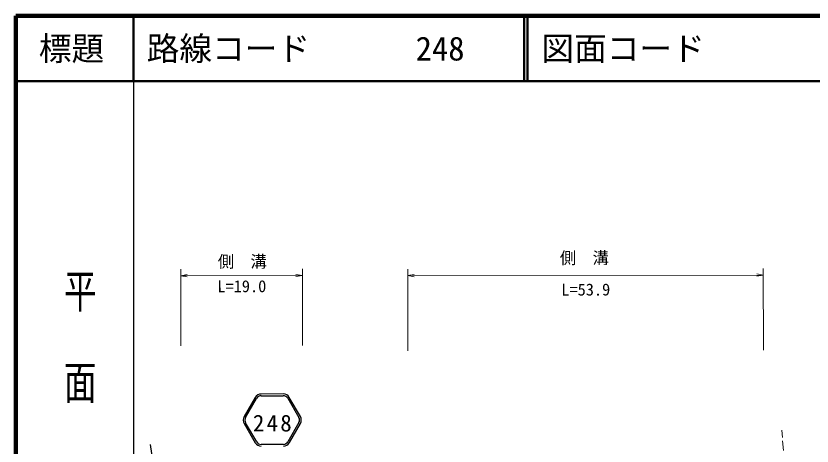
# Model space of a CAD drawing. Units: millimetres, scale not verified. Extents: x 40000 to 680000, y 20000 to 380000.
# Drawn here: x 40000 to 161779, y 314125 to 380000 of the extents above; entities that cross this region are included whole.
import ezdxf
from ezdxf.enums import TextEntityAlignment as Align

# ---------------------------------------------------------------- set-up
doc = ezdxf.new("R2010")
doc.units = ezdxf.units.MM
doc.header["$LTSCALE"] = 1000
for name, color, linetype, lineweight in [('M-BMK-OTRS', 5, 'Continuous', 25), ('M-STR-HTXT', 7, 'Continuous', 13), ('M-STR-STRC', 7, 'Continuous', 25), ('M-TTL', 2, 'Continuous', 140), ('M-TTL-BAND', 7, 'Continuous', 25), ('M-TTL-LINE', 7, 'Continuous', 50), ('M-WORK', 1, 'Continuous', 13)]:
    doc.layers.add(name, color=color, linetype=linetype, lineweight=lineweight)
doc.layers.add('M-TTL-TXT', color=7, linetype='Continuous')
doc.styles.add('@ＭＳ ゴシック', font='')
doc.styles.add('ＭＳ ゴシック', font='')
doc.styles.get('@ＭＳ ゴシック').set_extended_font_data('@MS Gothic')
doc.styles.get('ＭＳ ゴシック').set_extended_font_data('MS Gothic')

# ---------------------------------------------------------------- blocks, each defined once
blk = doc.blocks.new('open_arrow')
at = {"color": 0, "linetype": 'Continuous', "lineweight": -2}
blk.add_lwpolyline([(7.5, 1.25), (0, 0), (7.5, -1.25)], dxfattribs=at)

msp = doc.modelspace()

# ---------------------------------------------------------------- linework, layer by layer
at = {"layer": 'M-BMK-OTRS'}
msp.add_line((66590, 275550), (60585, 314386), dxfattribs=at)
at = {"layer": 'M-STR-HTXT'}
for p, q in [((65224, 329496), (65204, 341215)), ((83855, 329528), (83835, 341246)), ((99960, 328729), (99939, 341223)), ((154330, 328820), (154309, 341314)), ((65206, 340215), (83837, 340246)), ((99941, 340223), (154311, 340314))]:
    msp.add_line(p, q, dxfattribs=at)
at = {"layer": 'M-STR-STRC'}
for p, q in [((76592, 321564), (74908, 318635)), ((80891, 322105), (77512, 322098)), ((77512, 321832), (80891, 321839)), ((83508, 318652), (81813, 321575)), ((75139, 318502), (76822, 321432)), ((81583, 321442), (83278, 318519)), ((74910, 317571), (76606, 314648)), ((76836, 314782), (75140, 317704)), ((83280, 317721), (81597, 314792)), ((81827, 314659), (83511, 317588)), ((80906, 314391), (77528, 314384))]:
    msp.add_line(p, q, dxfattribs=at)
for centre, radius, start, end in [((77514, 321034), 1064, 90.11699, 150.11699), ((77514, 321034), 798, 90.11699, 150.11699), ((80893, 321041), 1064, 30.11699, 90.11699), ((80893, 321041), 798, 30.11699, 90.11699), ((75831, 318105), 1064, 150.11699, 210.11699), ((75831, 318105), 798, 150.11699, 210.11699), ((82588, 318119), 798, 330.11699, 30.11701), ((82588, 318119), 1064, 330.11699, 30.11699), ((77526, 315182), 1064, 210.11699, 270.11699), ((77526, 315182), 798, 210.11699, 270.11699), ((80905, 315189), 798, 270.11699, 330.11699), ((80905, 315189), 1064, 270.11699, 330.11699)]:
    msp.add_arc(centre, radius, start, end, dxfattribs=at)
at = {"layer": 'M-TTL'}
for p, q in [((40000, 380000), (40000, 20000)), ((680000, 380000), (40000, 380000))]:
    msp.add_line(p, q, dxfattribs=at)
at = {"layer": 'M-TTL-BAND'}
msp.add_line((58000, 370000), (58000, 20000), dxfattribs=at)
at = {"layer": 'M-TTL-LINE'}
for p, q in [((58000, 380000), (58000, 370000)), ((117750, 380000), (117750, 370000)), ((118250, 380000), (118250, 370000)), ((40000, 370000), (680000, 370000))]:
    msp.add_line(p, q, dxfattribs=at)
at = {"layer": 'M-WORK'}
for p, q in [((157233, 315445), (157131, 316588)), ((157411, 313452), (157277, 314947))]:
    msp.add_line(p, q, dxfattribs=at)

# ---------------------------------------------------------------- block references
at = {"layer": 'M-STR-HTXT', "xscale": 133, "yscale": 133}
for p, rotation in [((65206, 340215), 0.1), ((83837, 340246), 180.1), ((99941, 340223), 0.1), ((154311, 340314), 180.1)]:
    msp.add_blockref('open_arrow', p, dxfattribs=dict(at, rotation=rotation))

# ---------------------------------------------------------------- texts
at = {"layer": 'M-STR-HTXT', "style": 'ＭＳ ゴシック'}
for p in [(74623, 340918), (126951, 341477)]:
    msp.add_text('側\u3000溝', height=1833, dxfattribs=at).set_placement(p, align=Align.BOTTOM_CENTER)
for s, p in [('L=19.0', (74556, 337137)), ('L=53.9', (127168, 336631))]:
    msp.add_text(s, height=1833, rotation=0.096, dxfattribs=at).set_placement(p, align=Align.BOTTOM_CENTER)
at = {"layer": 'M-STR-STRC', "insert": (76250, 316319), "char_height": 2566, "attachment_point": 7, "rotation": 0.021, "style": 'ＭＳ ゴシック'}
msp.add_mtext('\\T1.2;248', dxfattribs=at)
at = {"layer": 'M-TTL-BAND', "style": '@ＭＳ ゴシック', "width": 1.4}
msp.add_text('平  面  図', height=3666, rotation=270, dxfattribs=at).set_placement((49777, 306475), align=Align.MIDDLE_RIGHT)
at = {"layer": 'M-TTL-TXT', "style": 'ＭＳ ゴシック'}
msp.add_text('標題', height=3666, dxfattribs=at).set_placement((48500, 375000), align=Align.MIDDLE_CENTER)
for s, p in [('路線コード', (60000, 375000)), ('248', (101142, 375000)), ('図面コード', (120380, 375000))]:
    msp.add_text(s, height=3666, dxfattribs=at).set_placement(p, align=Align.MIDDLE_LEFT)

doc.saveas('drawing.dxf')
